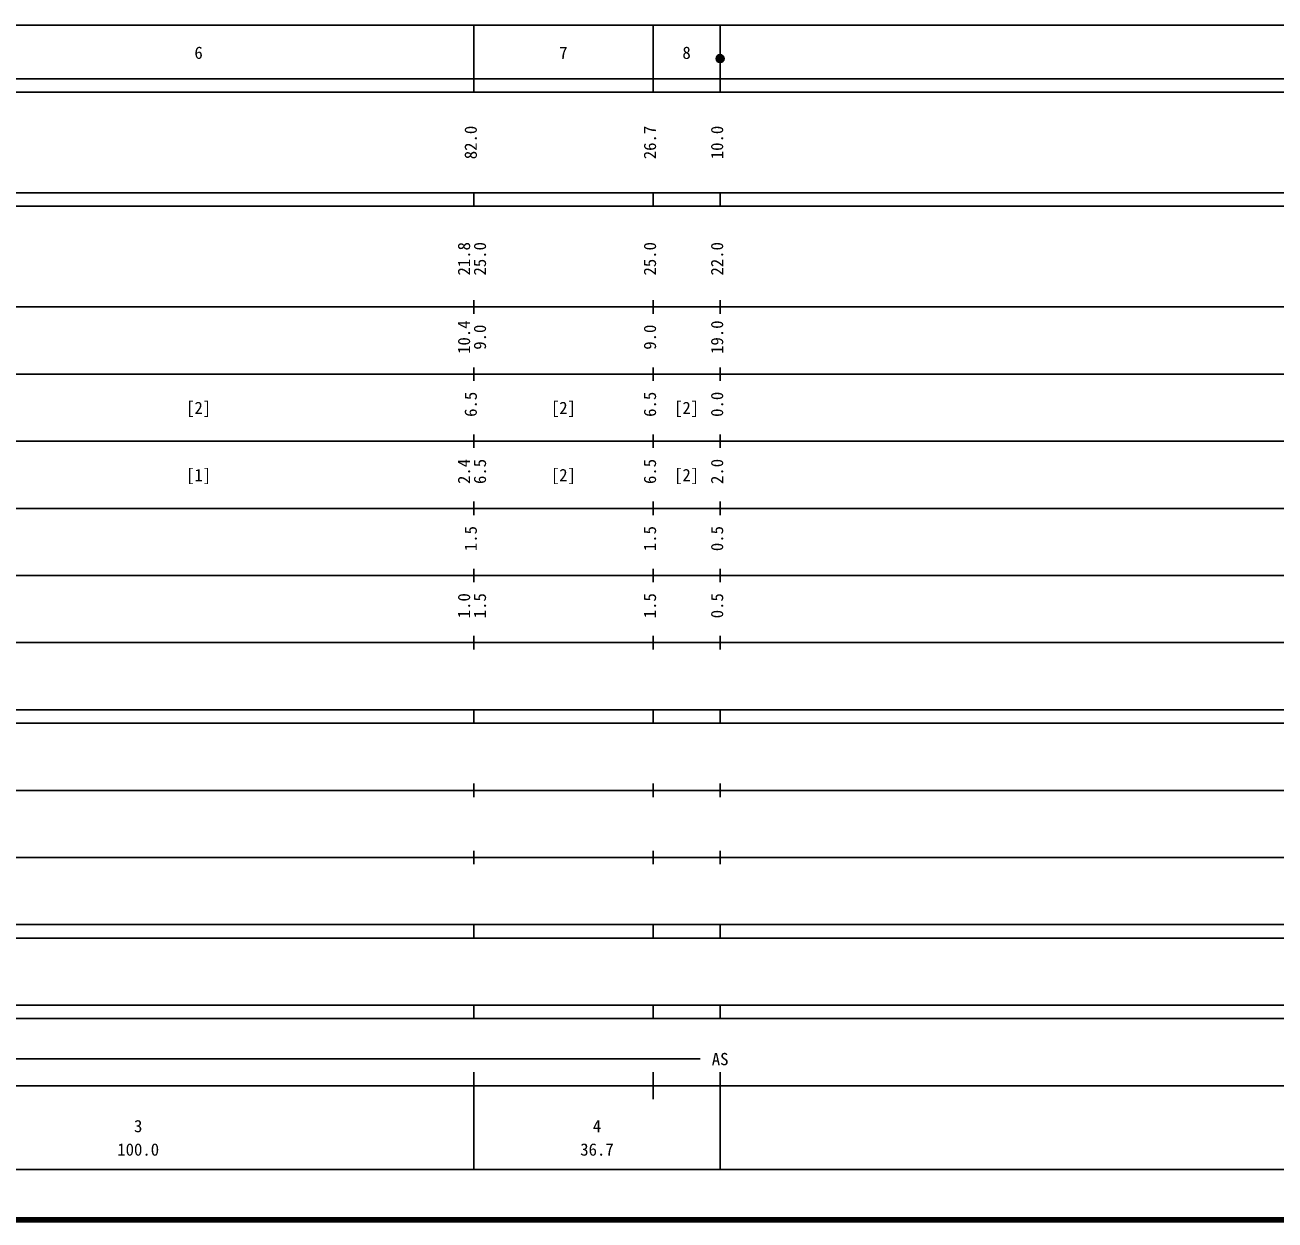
# Model space of a CAD drawing. Units: millimetres on the paper, enlarged 1000 times. Extents: x 40000 to 680000, y 20000 to 380000.
# Drawn here: x 314258 to 500481, y 20000 to 198000 of the extents above; entities that cross this region are included whole.
import ezdxf
from ezdxf.enums import TextEntityAlignment as Align

# ---------------------------------------------------------------- set-up
doc = ezdxf.new("R2010")
doc.units = ezdxf.units.MM
doc.header["$LTSCALE"] = 1000
doc.layers.add('M-TTL', color=2, linetype='Continuous', lineweight=140)
doc.layers.add('M-TTL-BAND', color=7, linetype='Continuous', lineweight=25)
doc.styles.add('ＭＳ ゴシック', font='')
doc.styles.get('ＭＳ ゴシック').set_extended_font_data('MS Gothic')

msp = doc.modelspace()

# ---------------------------------------------------------------- linework, layer by layer
at = {"layer": 'M-TTL'}
msp.add_line((40000, 20000), (680000, 20000), dxfattribs=at)
at = {"layer": 'M-TTL-BAND'}
for p, q in [((81120, 198000), (579000, 198000)), ((381120, 188000), (381120, 198000)), ((407820, 188000), (407820, 198000)), ((417820, 188000), (417820, 198000)), ((40000, 190000), (579000, 190000)), ((40000, 188000), (579000, 188000)), ((40000, 173000), (579000, 173000)), ((381120, 171000), (381120, 173000)), ((407820, 171000), (407820, 173000)), ((417820, 171000), (417820, 173000)), ((40000, 171000), (579000, 171000)), ((381120, 155000), (381120, 157000)), ((407820, 155000), (407820, 157000)), ((417820, 155000), (417820, 157000)), ((40000, 156000), (579000, 156000)), ((46000, 146000), (579000, 146000)), ((381120, 145000), (381120, 147000)), ((407820, 145000), (407820, 147000)), ((417820, 145000), (417820, 147000)), ((52000, 136000), (579000, 136000)), ((381120, 135000), (381120, 137000)), ((407820, 135000), (407820, 137000)), ((417820, 135000), (417820, 137000)), ((381120, 125000), (381120, 127000)), ((407820, 125000), (407820, 127000)), ((417820, 125000), (417820, 127000)), ((46000, 126000), (579000, 126000)), ((52000, 116000), (579000, 116000)), ((381120, 115000), (381120, 117000)), ((407820, 115000), (407820, 117000)), ((417820, 115000), (417820, 117000)), ((381120, 105000), (381120, 107000)), ((407820, 105000), (407820, 107000)), ((417820, 105000), (417820, 107000)), ((46000, 106000), (579000, 106000)), ((40000, 96000), (579000, 96000)), ((381120, 94000), (381120, 96000)), ((407820, 94000), (407820, 96000)), ((417820, 94000), (417820, 96000)), ((40000, 94000), (579000, 94000)), ((49000, 84000), (579000, 84000)), ((381120, 83000), (381120, 85000)), ((407820, 83000), (407820, 85000)), ((417820, 83000), (417820, 85000)), ((381120, 73000), (381120, 75000)), ((407820, 73000), (407820, 75000)), ((417820, 73000), (417820, 75000)), ((40000, 74000), (579000, 74000)), ((40000, 64000), (579000, 64000)), ((381120, 62000), (381120, 64000)), ((407820, 62000), (407820, 64000)), ((417820, 62000), (417820, 64000)), ((40000, 62000), (579000, 62000)), ((40000, 52000), (579000, 52000)), ((381120, 50000), (381120, 52000)), ((407820, 50000), (407820, 52000)), ((417820, 50000), (417820, 52000)), ((40000, 50000), (579000, 50000)), ((84120, 44000), (414820, 44000)), ((381120, 27500), (381120, 42000)), ((407820, 38000), (407820, 42000)), ((417820, 27500), (417820, 42000)), ((40000, 40000), (579000, 40000)), ((81120, 27500), (579000, 27500))]:
    msp.add_line(p, q, dxfattribs=at)
for radius in [600, 500, 400, 300, 200, 100]:
    msp.add_circle((417820, 193000), radius, dxfattribs=at)

# ---------------------------------------------------------------- texts
at = {"layer": 'M-TTL-BAND', "style": 'ＭＳ ゴシック'}
for s, p in [('6', (340120, 192405)), ('7', (394470, 192405)), ('8', (412820, 192405)), ('[2]', (340120, 139500)), ('[2]', (394470, 139500)), ('[2]', (412820, 139500)), ('[1]', (340120, 129500)), ('[2]', (394470, 129500)), ('[2]', (412820, 129500)), ('AS', (417820, 42500)), ('3', (331120, 32523)), ('4', (399470, 32523)), ('100.0', (331120, 29033)), ('36.7', (399470, 29033))]:
    msp.add_text(s, height=1833, dxfattribs=at).set_placement(p, align=Align.BOTTOM_CENTER)
for s, p in [('82.0', (382120, 180500)), ('26.7', (408820, 180500)), ('10.0', (418820, 180500)), ('21.8', (381120, 163174)), ('25.0', (383490, 163174)), ('25.0', (408820, 163174)), ('22.0', (418820, 163174)), ('10.4', (381120, 151500)), ('9.0', (383490, 151500)), ('9.0', (408820, 151500)), ('19.0', (418820, 151500)), ('6.5', (382120, 141500)), ('6.5', (408820, 141500)), ('0.0', (418820, 141500)), ('2.4', (381120, 131500)), ('6.5', (383490, 131500)), ('6.5', (408820, 131500)), ('2.0', (418820, 131500)), ('1.5', (382120, 121500)), ('1.5', (408820, 121500)), ('0.5', (418820, 121500)), ('1.0', (381120, 111500)), ('1.5', (383490, 111500)), ('1.5', (408820, 111500)), ('0.5', (418820, 111500))]:
    msp.add_text(s, height=1833, rotation=90, dxfattribs=at).set_placement(p, align=Align.BOTTOM_CENTER)

doc.saveas('drawing.dxf')
